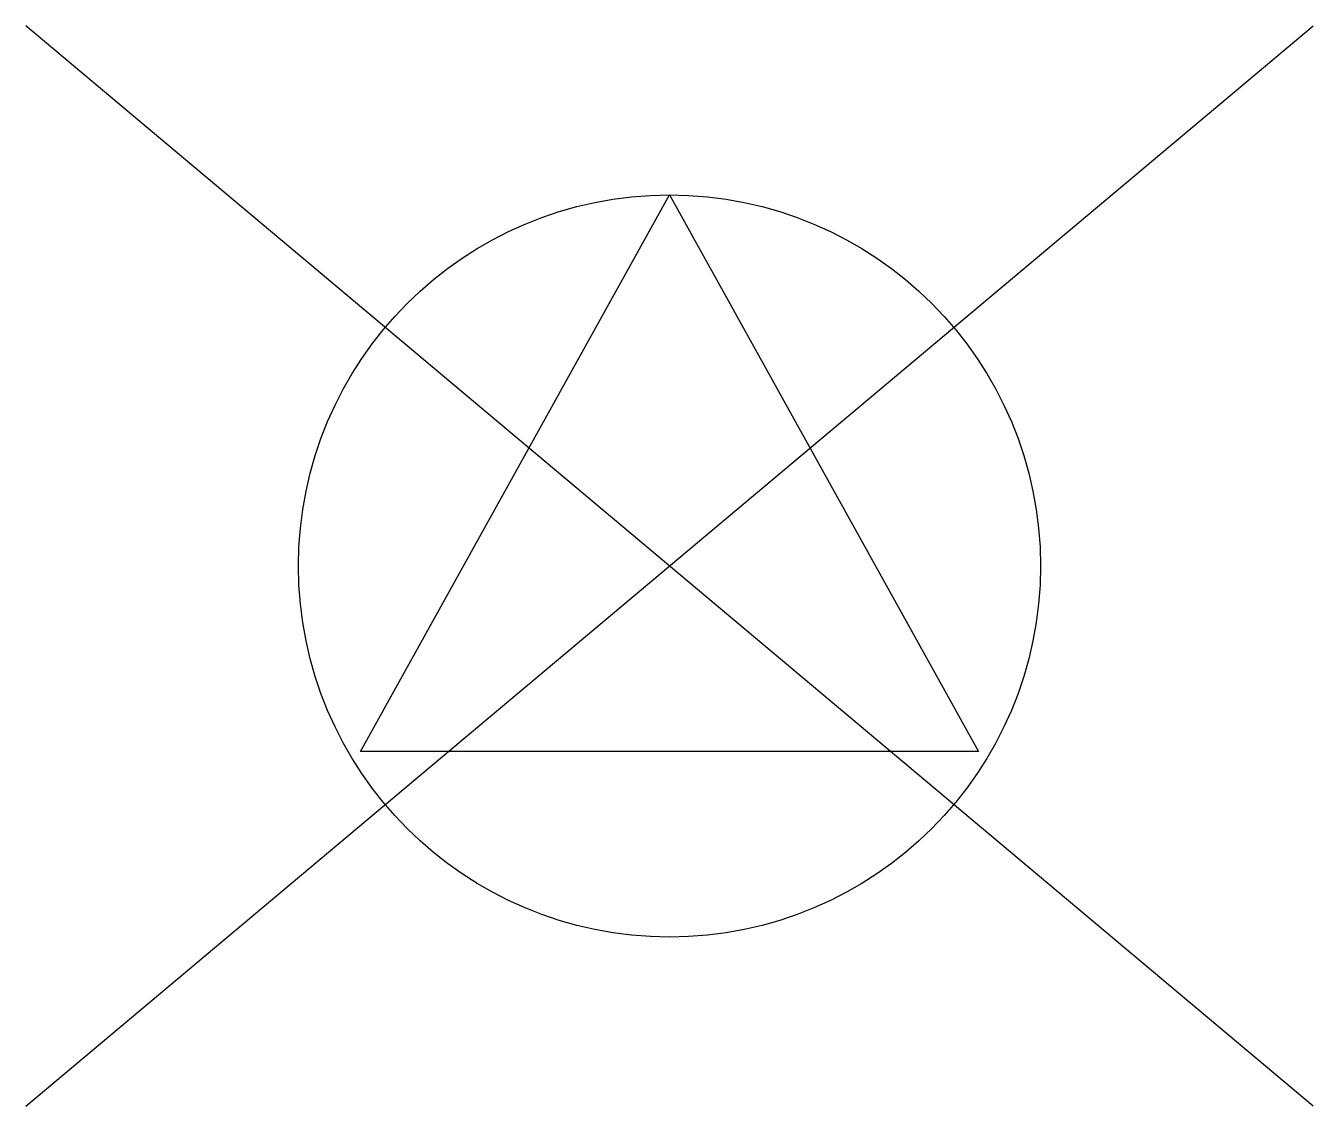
# Model space of a CAD drawing. Extents: x -0.64 to 0.64, y -0.54 to 0.54.
import ezdxf

# ---------------------------------------------------------------- set-up
doc = ezdxf.new("R2010")
doc.units = 0
doc.header["$LTSCALE"] = 0.2

msp = doc.modelspace()

# ---------------------------------------------------------------- linework, layer by layer
at = {"color": 0}
for p, q in [((-0.6442, -0.5406), (0.6442, 0.5406)), ((0.6442, -0.5406), (-0.6442, 0.5406))]:
    msp.add_line(p, q, dxfattribs=at)
for p, q in [((-0.3094, -0.1856), (0, 0.3713)), ((0, 0.3713), (0.3094, -0.1856)), ((0.3094, -0.1856), (-0.3094, -0.1856))]:
    msp.add_line(p, q)
msp.add_circle((0, 0), 0.3713)

doc.saveas('drawing.dxf')
